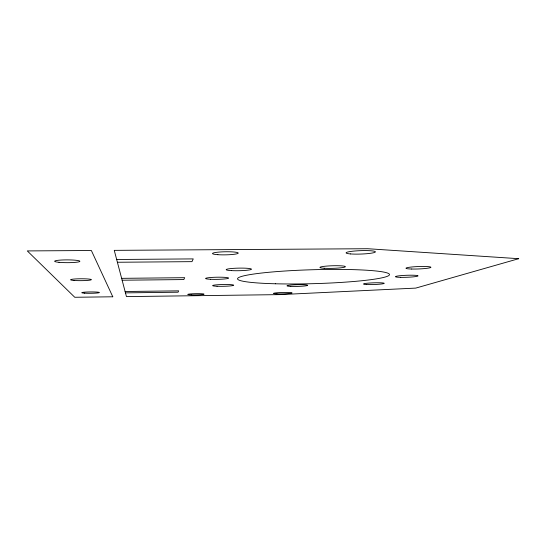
<?xml version="1.0" encoding="UTF-8"?>
<svg xmlns="http://www.w3.org/2000/svg" width="546" height="546" viewBox="0 0 546 546"><rect width="100%" height="100%" fill="white"/><g stroke="black" fill="none" stroke-linecap="round" stroke-linejoin="round"><path stroke-width="0.82" d="M125.109 291.509L178.672 290.854L178.057 292.212L125.471 292.868M121.635 278.344L184.678 277.689L183.818 279.566L122.133 280.221M116.667 259.493L193.243 258.9L191.987 261.65L117.397 262.257M518.7 258.695L415.731 288.104L280.071 294.615L126.454 296.608L114.257 250.361L367.751 248.723L518.7 258.695M112.79 296.785L74.768 297.277L27.3 250.921L91.353 250.505L112.79 296.785M217.861 254.689A12.872 1.542 -1 0 0 238.186 253.242A12.872 1.542 -1 0 0 220.106 251.993A12.872 1.542 -1 0 0 217.861 254.689M191.353 294.895A8.183 0.621 -1 0 0 204.054 294.205A8.183 0.621 -1 0 0 192.253 293.809A8.183 0.621 -1 0 0 191.353 294.895M411.704 269.028A12.483 1.208 -2.2 0 0 430.896 267.322A12.483 1.208 -2.2 0 0 412.715 266.898A12.483 1.208 -2.2 0 0 411.704 269.028M366.537 284.514A10.374 0.853 -1.9 0 0 383.879 283.565A10.374 0.853 -1.9 0 0 371.143 282.937A10.374 0.853 -1.9 0 0 366.537 284.514M231.579 270.618A12.633 1.29 -1.1 0 0 251.426 269.287A12.633 1.29 -1.1 0 0 233.517 268.352A12.633 1.29 -1.1 0 0 231.579 270.618M217.049 286.254A10.538 0.894 -1.1 0 0 233.654 285.299A10.538 0.894 -1.1 0 0 218.796 284.678A10.538 0.894 -1.1 0 0 217.049 286.254M275.334 283.777A76.01 6.975 -1.6 0 0 389.496 274.631A76.01 6.975 -1.6 0 0 275.71 271.683A76.01 6.975 -1.6 0 0 275.334 283.777M400.737 277.348A11.33 1.003 -2.1 0 0 418.031 275.907A11.33 1.003 -2.1 0 0 401.385 275.594A11.33 1.003 -2.1 0 0 400.737 277.348M210.449 279.272A11.521 1.072 -1 0 0 228.562 278.173A11.521 1.072 -1 0 0 212.257 277.395A11.521 1.072 -1 0 0 210.449 279.272M290.725 286.391A10.285 0.853 -1.5 0 0 307.473 285.456A10.285 0.853 -1.5 0 0 293.85 284.848A10.285 0.853 -1.5 0 0 290.725 286.391M324.153 268.263A12.695 1.29 -1.7 0 0 345.113 266.953A12.695 1.29 -1.7 0 0 328.89 265.929A12.695 1.29 -1.7 0 0 324.153 268.263M276.918 293.871A9.302 0.696 -1.4 0 0 291.967 293.079A9.302 0.696 -1.4 0 0 279.477 292.615A9.302 0.696 -1.4 0 0 276.918 293.871M350.566 253.931A14.633 1.699 -2 0 0 374.952 252.286A14.633 1.699 -2 0 0 356.825 250.853A14.633 1.699 -2 0 0 350.566 253.931M58.988 262.312A12.626 1.392 0.1 0 0 79.675 261.548A12.626 1.392 0.1 0 0 63.172 259.951A12.626 1.392 0.1 0 0 58.988 262.312M74.072 280.453A10.367 0.942 -0.3 0 0 91.114 279.866A10.367 0.942 -0.3 0 0 77.716 278.835A10.367 0.942 -0.3 0 0 74.072 280.453M84.637 293.168A8.791 0.682 -0.5 0 0 99.133 292.69A8.791 0.682 -0.5 0 0 87.858 291.987A8.791 0.682 -0.5 0 0 84.637 293.168"/></g></svg>
